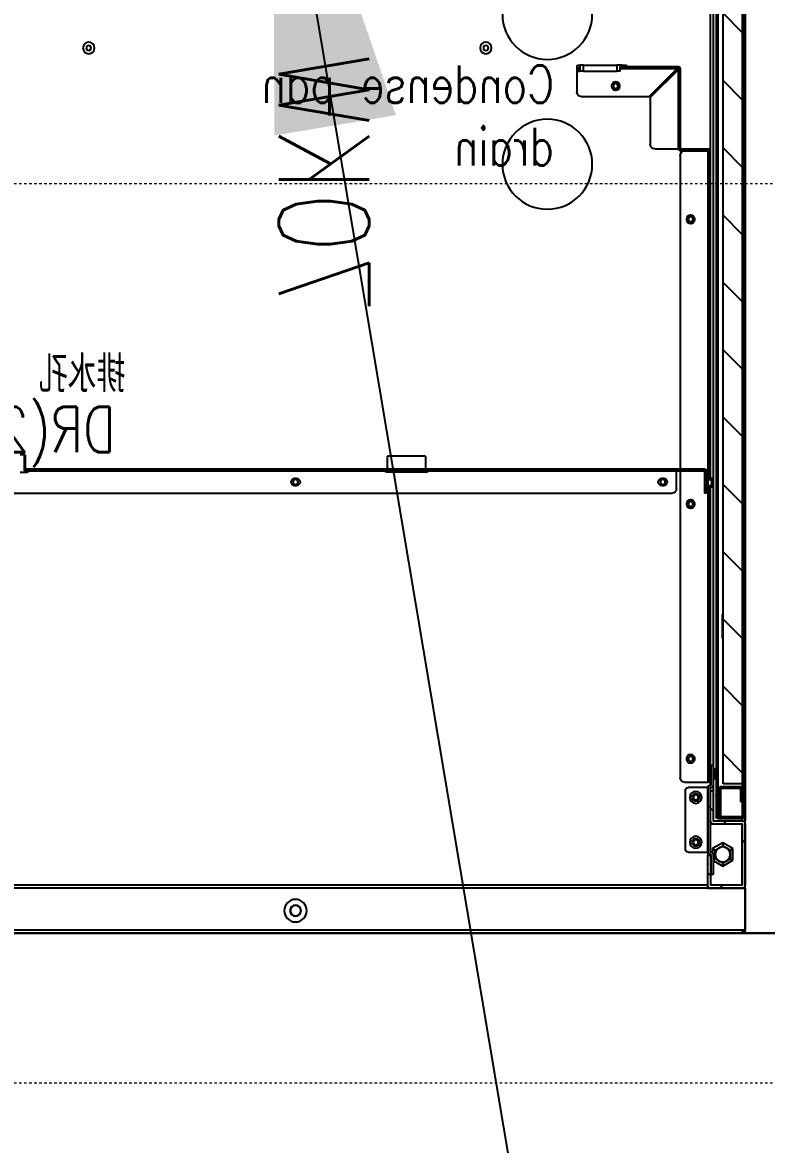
# Model space of a CAD drawing. Extents: x 225000 to 2157367, y 208400 to 840900.
# Drawn here: x 507533 to 508030, y 412861 to 413610 of the extents above; entities that cross this region are included whole.
import ezdxf
from ezdxf.enums import TextEntityAlignment as Align

# ---------------------------------------------------------------- set-up
doc = ezdxf.new("R2010")
doc.units = 0
doc.header["$LTSCALE"] = 10
doc.linetypes.add('Data Center Layout_L20$0$HIDDENK1', pattern=[0.334, 0.167, -0.167])
doc.linetypes.add('XFDC20$0$HIDDEN2', pattern=[0.1875, 0.125, -0.0625])
doc.layers.add('Data Center Layout_L20$0$ARC', color=252, linetype='Continuous', lineweight=0)
for name, color, linetype in [('XFDC20$0$A-C-2800 (PH2)', 195, 'XFDC20$0$HIDDEN2'), ('XFM2P20L-DC$0$M-DUCT-TEXT-Line', 3, 'Continuous'), ('XFM2Q20-DC$0$EQUIP', 22, 'Continuous'), ('XFM2Q20-DC$0$RACK-DC1-600X1200', 6, 'Continuous'), ('XFM2Q20-DC$0$RACK-DC1-洋基', 9, 'Continuous')]:
    doc.layers.add(name, color=color, linetype=linetype)
doc.styles.add('XFM2P20L-DC$0$aa-txt', font='simplex.shx', dxfattribs={"width": 0.8, "bigfont": 'CHINA.shx'})
doc.styles.add('XFM2Q20-DC$0$XOL30-HVAC-EQ-L194205$0$Standard', font='txt.shx', dxfattribs={"width": 0.8, "bigfont": 'chineset.shx'})
doc.dimstyles.new('XFM2P20L-DC$0$adim-100', dxfattribs={"dimscale": 100, "dimtxt": 0.25, "dimasz": 2.5, "dimexe": 0.1, "dimexo": 0.5, "dimgap": 0.15, "dimtad": 0, "dimdec": 4, "dimdsep": 46, "dimtxsty": 'XFM2P20L-DC$0$aa-txt', "dimcen": 2.5, "dimclrd": 256, "dimclre": 256, "dimclrt": 256, "dimadec": 0, "dimazin": 0, "dimtfac": 1, "dimtdec": 4, "dimtmove": 0, "dimatfit": 3, "dimfxl": 1, "dimtolj": 1, "dimtzin": 0, "dimarcsym": 0})
pattern_1 = [(45, (-3953.437, -702.407), (-22.45064, 22.45064), [])]

# ---------------------------------------------------------------- blocks, each defined once
blk = doc.blocks.new('Data Center Layout_L20')
at = {"layer": 'Data Center Layout_L20$0$ARC', "linetype": 'Data Center Layout_L20$0$HIDDENK1'}
for p, q in [((510732.59, 213502.31), (507352.59, 213502.31)), ((510732.59, 212902.31), (507352.59, 212902.31))]:
    blk.add_line(p, q, dxfattribs=at)
blk = doc.blocks.new('XFDC20')
at = {"layer": 'XFDC20$0$A-C-2800 (PH2)', "ltscale": 0.3}
blk.add_line((498925.59, 213002.31), (511825.59, 213002.31), dxfattribs=at)
blk = doc.blocks.new('XFM2Q20-DC$0$RACK-70W-一般型')
at = {"layer": 'XFM2Q20-DC$0$EQUIP'}
h = blk.add_hatch(dxfattribs=at)
h.set_pattern_fill('ANSI31', color=256, scale=10, style=0)
h.set_pattern_definition(pattern_1)
edge = h.paths.add_edge_path(flags=0)
edge.add_line((-280.6, 91.5), (-281.8, 91.5))
edge.add_line((-281.8, 91.5), (-281.8, 77.71))
edge.add_arc((-281.81, 77.71), 0.01, 270, 360, ccw=False)
edge.add_line((-281.81, 77.7), (-298.29, 77.7))
edge.add_arc((-298.29, 77.71), 0.01, 180, 270, ccw=False)
edge.add_line((-298.3, 77.71), (-298.3, 1012.29))
edge.add_arc((-298.29, 1012.29), 0.01, 90, 180, ccw=False)
edge.add_line((-298.29, 1012.3), (-281.81, 1012.3))
edge.add_arc((-281.81, 1012.29), 0.01, 0, 90, ccw=False)
edge.add_line((-281.8, 1012.29), (-281.8, 998.5))
edge.add_line((-281.8, 998.5), (-280.6, 998.5))
edge.add_line((-280.6, 998.5), (-280.6, 1012.29))
edge.add_arc((-281.81, 1012.29), 1.21, 0, 90)
edge.add_line((-281.81, 1013.5), (-298.29, 1013.5))
edge.add_arc((-298.29, 1012.29), 1.21, 90, 180)
edge.add_line((-299.5, 1012.29), (-299.5, 77.71))
edge.add_arc((-298.29, 77.71), 1.21, 180, 270)
edge.add_line((-298.29, 76.5), (-281.81, 76.5))
edge.add_arc((-281.81, 77.71), 1.21, 270, 360)
edge.add_line((-280.6, 77.71), (-280.6, 91.5))
h = blk.add_hatch(dxfattribs=at)
h.set_pattern_fill('ANSI31', color=256, scale=10, style=0)
h.set_pattern_definition(pattern_1)
h.paths.add_polyline_path([(-285.3, 99.7), (-285.3, 990.3), (-298.3, 990.3), (-298.3, 99.7)], flags=0)
h = blk.add_hatch(dxfattribs=at)
h.set_pattern_fill('ANSI31', color=256, scale=10, style=0)
h.set_pattern_definition(pattern_1)
edge = h.paths.add_edge_path(flags=0)
edge.add_line((-278.6, 303.31), (-278.6, 302.08))
edge.add_line((-278.6, 302.08), (-277.61, 302.08))
edge.add_spline(control_points=[(-277.61, 302.08), (-277.54, 302.08), (-277.47, 302.08), (-277.41, 302.09), (-277.17, 302.11), (-276.93, 302.18), (-276.72, 302.28), (-276.56, 302.35), (-276.41, 302.44), (-276.27, 302.55), (-276.09, 302.69), (-275.94, 302.85), (-275.81, 303.03), (-275.67, 303.24), (-275.55, 303.47), (-275.49, 303.72), (-275.43, 303.92), (-275.4, 304.12), (-275.4, 304.33)], knot_values=[0.012492, 0.012492, 0.012492, 0.012492, 0.012694, 0.012694, 0.012694, 0.01341, 0.01341, 0.01341, 0.013935, 0.013935, 0.013935, 0.014597, 0.014597, 0.014597, 0.015361, 0.015361, 0.015361, 0.015982, 0.015982, 0.015982, 0.015982], weights=[1, 1, 1, 1, 1, 1, 1, 1, 1, 1, 1, 1, 1, 1, 1, 1, 1, 1, 1], degree=3, periodic=0)
edge.add_line((-275.4, 304.33), (-275.4, 521.99))
edge.add_arc((-275.39, 521.99), 0.01, 90, 180, ccw=False)
edge.add_line((-275.39, 522), (-256.61, 522))
edge.add_arc((-256.61, 523.21), 1.21, 270, 360)
edge.add_line((-255.4, 523.21), (-255.4, 576.99))
edge.add_arc((-255.39, 576.99), 0.01, 90, 180, ccw=False)
edge.add_line((-255.39, 577), (-216.65, 577))
edge.add_line((-216.65, 577), (-216.65, 578.2))
edge.add_line((-216.65, 578.2), (-255.39, 578.2))
edge.add_arc((-255.39, 576.99), 1.21, 90, 180)
edge.add_line((-256.6, 576.99), (-256.6, 523.21))
edge.add_arc((-256.61, 523.21), 0.01, 270, 360, ccw=False)
edge.add_line((-256.61, 523.2), (-275.39, 523.2))
edge.add_arc((-275.39, 521.99), 1.21, 90, 180)
edge.add_line((-276.6, 521.99), (-276.6, 304.33))
edge.add_spline(control_points=[(-276.6, 304.33), (-276.6, 304.27), (-276.61, 304.21), (-276.62, 304.15), (-276.64, 304.04), (-276.68, 303.92), (-276.73, 303.83), (-276.79, 303.73), (-276.86, 303.63), (-276.95, 303.56), (-277, 303.51), (-277.06, 303.47), (-277.12, 303.44), (-277.21, 303.39), (-277.32, 303.35), (-277.43, 303.33), (-277.49, 303.32), (-277.55, 303.31), (-277.61, 303.31)], knot_values=[0.005521, 0.005521, 0.005521, 0.005521, 0.005706, 0.005706, 0.005706, 0.006052, 0.006052, 0.006052, 0.006399, 0.006399, 0.006399, 0.006604, 0.006604, 0.006604, 0.006941, 0.006941, 0.006941, 0.007122, 0.007122, 0.007122, 0.007122], weights=[1, 1, 1, 1, 1, 1, 1, 1, 1, 1, 1, 1, 1, 1, 1, 1, 1, 1, 1], degree=3, periodic=0)
edge.add_line((-277.61, 303.31), (-278.6, 303.31))
h = blk.add_hatch(dxfattribs=at)
h.set_pattern_fill('ANSI31', color=256, scale=10, style=0)
h.set_pattern_definition(pattern_1)
edge = h.paths.add_edge_path(flags=0)
edge.add_line((-272.89, 308.5), (180.72, 308.5))
edge.add_line((180.72, 308.5), (180.72, 309.7))
edge.add_line((180.72, 309.7), (-272.89, 309.7))
edge.add_arc((-272.89, 308.49), 1.21, 90, 180)
edge.add_line((-274.1, 308.49), (-274.1, 303))
edge.add_line((-274.1, 303), (-272.9, 303))
edge.add_line((-272.9, 303), (-272.9, 308.49))
edge.add_arc((-272.89, 308.49), 0.01, 90, 180, ccw=False)
h = blk.add_hatch(dxfattribs=at)
h.set_pattern_fill('ANSI31', color=256, scale=10, style=0)
h.set_pattern_definition(pattern_1)
edge = h.paths.add_edge_path(flags=0)
edge.add_line((-275.4, 100.71), (-275.4, 296.67))
edge.add_spline(control_points=[(-275.4, 296.67), (-275.4, 296.8), (-275.41, 296.92), (-275.43, 297.05), (-275.46, 297.18), (-275.49, 297.32), (-275.54, 297.45), (-275.63, 297.7), (-275.77, 297.94), (-275.95, 298.15), (-276.12, 298.34), (-276.32, 298.51), (-276.54, 298.63), (-276.76, 298.76), (-277, 298.85), (-277.25, 298.89), (-277.37, 298.91), (-277.49, 298.92), (-277.61, 298.92)], knot_values=[0.013074, 0.013074, 0.013074, 0.013074, 0.01345, 0.01345, 0.01345, 0.013861, 0.013861, 0.013861, 0.014671, 0.014671, 0.014671, 0.015433, 0.015433, 0.015433, 0.01619, 0.01619, 0.01619, 0.016548, 0.016548, 0.016548, 0.016548], weights=[1, 1, 1, 1, 1, 1, 1, 1, 1, 1, 1, 1, 1, 1, 1, 1, 1, 1, 1], degree=3, periodic=0)
edge.add_line((-277.61, 298.92), (-278.6, 298.92))
edge.add_line((-278.6, 298.92), (-278.6, 297.69))
edge.add_line((-278.6, 297.69), (-277.61, 297.69))
edge.add_spline(control_points=[(-277.61, 297.69), (-277.59, 297.69), (-277.57, 297.69), (-277.55, 297.69), (-277.44, 297.68), (-277.32, 297.65), (-277.22, 297.61), (-277.11, 297.57), (-277.02, 297.5), (-276.93, 297.42), (-276.85, 297.35), (-276.77, 297.25), (-276.72, 297.15), (-276.67, 297.05), (-276.63, 296.94), (-276.61, 296.82), (-276.6, 296.77), (-276.6, 296.72), (-276.6, 296.67)], knot_values=[0.004605, 0.004605, 0.004605, 0.004605, 0.004665, 0.004665, 0.004665, 0.005007, 0.005007, 0.005007, 0.005354, 0.005354, 0.005354, 0.005702, 0.005702, 0.005702, 0.006049, 0.006049, 0.006049, 0.006206, 0.006206, 0.006206, 0.006206], weights=[1, 1, 1, 1, 1, 1, 1, 1, 1, 1, 1, 1, 1, 1, 1, 1, 1, 1, 1], degree=3, periodic=0)
edge.add_line((-276.6, 296.67), (-276.6, 100.71))
edge.add_line((-276.6, 100.71), (-275.4, 100.71))
h = blk.add_hatch(dxfattribs=at)
h.set_pattern_fill('ANSI31', color=256, scale=10, style=0)
h.set_pattern_definition(pattern_1)
edge = h.paths.add_edge_path(flags=0)
edge.add_arc((-276.99, 98.71), 1.61, 180, 270)
edge.add_line((-276.99, 97.1), (-276.61, 97.1))
edge.add_arc((-276.61, 97.09), 0.01, 0, 90, ccw=False)
edge.add_line((-276.6, 97.09), (-276.6, 54.11))
edge.add_arc((-276.61, 54.11), 0.01, 270, 360, ccw=False)
edge.add_line((-276.61, 54.1), (-276.99, 54.1))
edge.add_arc((-276.99, 52.49), 1.61, 90, 180)
edge.add_line((-278.6, 52.49), (-278.6, 39.1))
edge.add_line((-278.6, 39.1), (-277, 39.1))
edge.add_line((-277, 39.1), (-277, 52.49))
edge.add_arc((-276.99, 52.49), 0.01, 90, 180, ccw=False)
edge.add_line((-276.99, 52.5), (-276.61, 52.5))
edge.add_arc((-276.61, 54.11), 1.61, 270, 360)
edge.add_line((-275, 54.11), (-275, 97.09))
edge.add_arc((-276.61, 97.09), 1.61, 0, 90)
edge.add_line((-276.61, 98.7), (-276.99, 98.7))
edge.add_arc((-276.99, 98.71), 0.01, 180, 270, ccw=False)
edge.add_line((-277, 98.71), (-277, 112.1))
edge.add_line((-277, 112.1), (-278.6, 112.1))
edge.add_line((-278.6, 112.1), (-278.6, 98.71))
h = blk.add_hatch(dxfattribs=at)
h.set_pattern_fill('ANSI31', color=256, scale=10, style=0)
h.set_pattern_definition(pattern_1)
edge = h.paths.add_edge_path(flags=0)
edge.add_line((-298.3, 96.49), (-298.3, 87.7))
edge.add_line((-298.3, 87.7), (-297.1, 87.7))
edge.add_line((-297.1, 87.7), (-297.1, 96.49))
edge.add_arc((-297.09, 96.49), 0.01, 90, 180, ccw=False)
edge.add_line((-297.09, 96.5), (-283.61, 96.5))
edge.add_arc((-283.61, 96.49), 0.01, 0, 90, ccw=False)
edge.add_line((-283.6, 96.49), (-283.6, 77.7))
edge.add_line((-283.6, 77.7), (-282.4, 77.7))
edge.add_line((-282.4, 77.7), (-282.4, 96.49))
edge.add_arc((-283.61, 96.49), 1.21, 0, 90)
edge.add_line((-283.61, 97.7), (-297.09, 97.7))
edge.add_arc((-297.09, 96.49), 1.21, 90, 180)
h = blk.add_hatch(dxfattribs=at)
h.set_pattern_fill('ANSI31', color=256, scale=10, style=0)
h.set_pattern_definition(pattern_1)
edge = h.paths.add_edge_path(flags=0)
edge.add_line((-298, 32.01), (-298, 72.99))
edge.add_arc((-297.99, 72.99), 0.01, 90, 180, ccw=False)
edge.add_line((-297.99, 73), (-278.61, 73))
edge.add_arc((-278.61, 75.01), 2.01, 270, 360)
edge.add_line((-276.6, 75.01), (-276.6, 95))
edge.add_line((-276.6, 95), (-278.6, 95))
edge.add_line((-278.6, 95), (-278.6, 75.01))
edge.add_arc((-278.61, 75.01), 0.01, 270, 360, ccw=False)
edge.add_line((-278.61, 75), (-297.99, 75))
edge.add_arc((-297.99, 72.99), 2.01, 90, 180)
edge.add_line((-300, 72.99), (-300, 32.01))
edge.add_arc((-297.99, 32.01), 2.01, 180, 270)
edge.add_line((-297.99, 30), (-277.01, 30))
edge.add_arc((-277.01, 32.01), 2.01, 270, 360)
edge.add_line((-275, 32.01), (-275, 45.65))
edge.add_spline(control_points=[(-275, 45.65), (-275.01, 45.73), (-275.01, 45.81), (-275.01, 45.89), (-275.02, 46.11), (-275.02, 46.33), (-275, 46.55)], knot_values=[0.006519, 0.006519, 0.006519, 0.006519, 0.006757, 0.006757, 0.006757, 0.007417, 0.007417, 0.007417, 0.007417], weights=[1, 1, 1, 1, 1, 1, 1], degree=3, periodic=0)
edge.add_line((-275, 46.55), (-275, 52))
edge.add_line((-275, 52), (-277, 52))
edge.add_line((-277, 52), (-277, 32.01))
edge.add_arc((-277.01, 32.01), 0.01, 270, 360, ccw=False)
edge.add_line((-277.01, 32), (-297.99, 32))
edge.add_arc((-297.99, 32.01), 0.01, 180, 270, ccw=False)
for p, q in [((-300, 1015), (-300, 75)), ((-299.5, 77.71), (-299.5, 1012.29)), ((-298.3, 77.71), (-298.3, 1012.29)), ((-281.81, 1012.2), (-281.81, 77.8)), ((-278.61, 1015), (-278.61, 109.85)), ((-281.8, 997.79), (-281.8, 92.21)), ((-280.6, 997.79), (-280.6, 92.21)), ((-298.3, 990.3), (-298.3, 99.7)), ((-285.3, 99.7), (-285.3, 990.3)), ((-278.6, 995), (-278.6, 303.31)), ((-276.59, 947.63), (-276.59, 522.15)), ((-256.6, 576.99), (-256.6, 523.21)), ((-255.4, 576.99), (-255.4, 523.21)), ((-255.39, 576.28), (-255.4, 576.63)), ((-216.65, 578.2), (-255.39, 578.2)), ((-216.65, 577), (-255.39, 577)), ((-255.04, 577), (-254.68, 576.99)), ((-254.68, 576.99), (-235.89, 558.2)), ((-254.68, 576.99), (-216.65, 576.99)), ((-220.7, 579.2), (-220.7, 578.2)), ((-220.64, 579.2), (-220.7, 579.2)), ((-220.64, 578.2), (-220.64, 579.2)), ((-218.01, 579.2), (-220.64, 579.2)), ((-218.01, 578.2), (-218.01, 579.2)), ((-218.01, 579.2), (-214.45, 579.2)), ((-218.01, 578.2), (-216.65, 578.2)), ((-216.65, 575.2), (-216.65, 578.2)), ((-216.65, 578.2), (-216.65, 577)), ((-214.45, 579.2), (-214.45, 575.2)), ((-192.05, 579.2), (-214.45, 579.2)), ((-192.05, 579.2), (-189.76, 579.2)), ((-192.05, 575.2), (-192.05, 579.2)), ((-189.76, 579.2), (-189.76, 575.2)), ((-188.1, 579.2), (-189.76, 579.2)), ((-187.65, 577), (-188.58, 577)), ((-188.58, 576.99), (-187.65, 576.99)), ((-188.56, 576.66), (-187.85, 576.66)), ((-188.55, 578.2), (-187.65, 578.2)), ((-187.85, 576.2), (-187.85, 576.66)), ((-187.65, 578.2), (-187.65, 577)), ((-187.65, 576.99), (-187.65, 577)), ((-187.65, 576.99), (-187.65, 561.2)), ((-255.39, 523.3), (-255.39, 576.28)), ((-236.6, 557.49), (-255.39, 576.28)), ((-216.65, 575.2), (-214.45, 575.2)), ((-192.05, 575.2), (-214.45, 575.2)), ((-192.05, 575.2), (-189.76, 575.2)), ((-188.1, 575.2), (-189.76, 575.2)), ((-216.1, 565.7), (-216.1, 564.7)), ((-211.1, 564.7), (-211.1, 565.7)), ((-236.6, 557.49), (-236.6, 526.3)), ((-190.65, 558.2), (-235.89, 558.2)), ((-276.6, 521.99), (-276.6, 304.33)), ((-275.4, 521.99), (-275.4, 304.33)), ((-275.39, 521.9), (-275.4, 521.9)), ((-256.61, 523.2), (-275.39, 523.2)), ((-256.61, 522), (-275.39, 522)), ((-275.39, 100.71), (-275.39, 521.9)), ((-275.39, 521.9), (-259.6, 521.9)), ((-256.6, 518.9), (-256.6, 309.7)), ((-255.4, 523.3), (-255.39, 523.3)), ((-239.6, 523.3), (-255.39, 523.3)), ((-266.1, 476.8), (-266.1, 475.8)), ((-261.1, 475.8), (-261.1, 476.8)), ((-86.8, 318.3), (-86.8, 309.7)), ((-86.8, 318.3), (-62.37, 318.3)), ((-62.37, 318.3), (-61.4, 318.3)), ((-61.4, 309.7), (-61.4, 318.3)), ((180.4, 319.2), (180.4, 309.7)), ((180.4, 319.2), (180.77, 319.2)), ((180.77, 308.5), (180.77, 319.2)), ((180.77, 319.2), (183.61, 319.2)), ((-274.1, 308.49), (-274.1, 303)), ((-272.9, 308.49), (-272.9, 303)), ((180.72, 309.7), (-272.89, 309.7)), ((180.72, 308.5), (-272.89, 308.5)), ((-256.6, 308.5), (-256.6, 103.71)), ((-254.2, 308.5), (-254.2, 308.49)), ((-254.2, 296.5), (-254.2, 308.49)), ((-254.2, 308.49), (-88, 308.49)), ((-88, 308.5), (-88, 307.5)), ((-88, 307.5), (-61.26, 307.5)), ((-61.26, 307.5), (-60.2, 307.5)), ((-60.2, 307.5), (-60.2, 308.5)), ((-60.2, 308.49), (178.4, 308.49)), ((178.4, 308.5), (178.4, 307.5)), ((178.4, 307.5), (178.73, 307.5)), ((178.73, 308.5), (180.77, 308.5)), ((178.73, 307.5), (178.73, 308.5)), ((183.61, 307.5), (178.73, 307.5)), ((180.72, 309.7), (180.72, 308.5)), ((-278.6, 303.31), (-277.61, 303.31)), ((-278.6, 302.08), (-278.6, 303.31)), ((-278.6, 302.08), (-277.61, 302.08)), ((-278.6, 298.92), (-278.6, 302.08)), ((-277.61, 302.08), (-277.61, 298.92)), ((-275.4, 296.67), (-275.4, 304.33)), ((-272.9, 303), (-274.1, 303)), ((-274.1, 303), (-274.1, 298)), ((-272.9, 303), (-272.9, 298)), ((-244.5, 303.5), (-245.5, 303.5)), ((0.5, 303.5), (-0.5, 303.5)), ((-278.6, 297.69), (-278.6, 298.92)), ((-277.61, 298.92), (-278.6, 298.92)), ((-277.61, 297.69), (-278.6, 297.69)), ((-278.6, 297.69), (-278.6, 112.1)), ((-276.6, 296.67), (-276.6, 100.71)), ((-275.4, 296.67), (-275.4, 100.71)), ((-274.1, 298), (-272.9, 298)), ((-274.1, 298), (-274.1, 293.5)), ((-274.1, 293.5), (-272.9, 293.5)), ((-272.9, 298), (-272.9, 293.5)), ((251.2, 293.5), (-251.2, 293.5)), ((-245.5, 298.5), (-244.5, 298.5)), ((-0.5, 298.5), (0.5, 298.5)), ((-266.1, 286.8), (-266.1, 285.8)), ((-261.1, 285.8), (-261.1, 286.8)), ((-285.3, 212.5), (-284.6, 212.5)), ((-284.6, 212.5), (-284.6, 196.5)), ((-284.6, 196.5), (-285.3, 196.5)), ((-266.1, 116.8), (-266.1, 115.8)), ((-261.1, 115.8), (-261.1, 116.8)), ((-279.21, 109.35), (-280.2, 109.35)), ((-280.2, 109.35), (-280.2, 102.85)), ((-279.21, 102.85), (-279.21, 109.35)), ((-278.6, 112.1), (-278.6, 98.71)), ((-277, 112.1), (-278.6, 112.1)), ((-277, 112.1), (-277, 98.71)), ((-298.3, 99.7), (-285.3, 99.7)), ((-298.29, 96.65), (-298.29, 99.7)), ((-297.09, 97.7), (-283.61, 97.7)), ((-280.2, 102.85), (-279.21, 102.85)), ((-278.61, 102.35), (-278.61, 75)), ((-278.6, 98.71), (-278.6, 95)), ((-276.99, 98.7), (-276.61, 98.7)), ((-276.6, 100.71), (-275.4, 100.71)), ((-276.59, 100.71), (-276.59, 98.7)), ((-275.4, 100.71), (-275.39, 100.71)), ((-259.6, 100.71), (-275.39, 100.71)), ((-298.3, 87.7), (-298.3, 96.49)), ((-297.1, 87.7), (-297.1, 96.49)), ((-297.09, 96.5), (-283.61, 96.5)), ((-283.6, 96.49), (-283.6, 77.7)), ((-282.4, 96.49), (-282.4, 77.7)), ((-280.6, 92.21), (-281.8, 92.21)), ((-281.8, 91.5), (-281.8, 92.21)), ((-281.8, 91.5), (-281.8, 77.71)), ((-281.8, 91.5), (-280.6, 91.5)), ((-280.6, 91.5), (-280.6, 92.21)), ((-280.6, 91.5), (-280.6, 77.71)), ((-278.6, 95), (-278.6, 75.01)), ((-276.6, 95), (-278.6, 95)), ((-276.99, 97.1), (-276.61, 97.1)), ((-276.6, 97.09), (-276.6, 54.11)), ((-276.6, 95), (-276.6, 75.01)), ((-275, 97.09), (-275, 54.11)), ((-274.99, 97.09), (-275, 97.09)), ((-274.99, 54.11), (-274.99, 97.09)), ((-274.99, 97.09), (-262, 97.09)), ((-260, 95.09), (-260, 56.11)), ((-298.3, 87.7), (-297.1, 87.7)), ((-298.29, 77.8), (-298.29, 87.7)), ((-297.99, 75), (-300, 75)), ((-298.3, 77.8), (-298.29, 77.8)), ((-283.6, 77.8), (-298.29, 77.8)), ((-281.81, 77.7), (-298.29, 77.7)), ((-281.81, 76.5), (-298.29, 76.5)), ((-297.99, 77.8), (-297.99, 77.7)), ((-297.99, 76.5), (-297.99, 75)), ((-278.61, 75), (-297.99, 75)), ((-283.6, 77.7), (-282.4, 77.7)), ((-281.81, 77.8), (-282.4, 77.8)), ((-281.81, 77.8), (-281.8, 78.15)), ((-300, 72.99), (-300, 32.01)), ((-298, 72.99), (-298, 32.01)), ((-297.99, 72.89), (-298, 72.89)), ((-278.61, 73), (-297.99, 73)), ((-297.99, 32.11), (-297.99, 72.89)), ((-277, 72.89), (-297.99, 72.89)), ((-278.61, 73), (-276.6, 73)), ((-291.75, 56.4), (-285, 60.29)), ((-285, 60.29), (-278.25, 56.4)), ((-285, 60.29), (-285, 58.29)), ((-290.02, 55.4), (-291.75, 56.4)), ((-291.75, 48.6), (-291.75, 56.4)), ((-285, 58.29), (-290.02, 55.4)), ((-290.02, 55.4), (-290.02, 49.6)), ((-279.98, 55.4), (-285, 58.29)), ((-278.25, 56.4), (-279.98, 55.4)), ((-279.98, 49.6), (-279.98, 55.4)), ((-278.6, 52.49), (-278.6, 39.1)), ((-278.25, 56.4), (-278.25, 53.49)), ((-277, 52.49), (-277, 39.1)), ((-276.61, 54.1), (-276.99, 54.1)), ((-276.61, 52.5), (-276.99, 52.5)), ((-275, 54.11), (-274.99, 54.11)), ((-275, 54.11), (-275, 52)), ((-262, 54.11), (-274.99, 54.11)), ((-290.02, 49.6), (-291.75, 48.6)), ((-285, 44.71), (-291.75, 48.6)), ((-290.02, 49.6), (-285, 46.71)), ((-285, 46.71), (-279.98, 49.6)), ((-278.6, 48.4), (-285, 44.71)), ((-285, 46.71), (-285, 44.71)), ((-278.6, 48.8), (-279.98, 49.6)), ((-277, 32.01), (-277, 52)), ((-275, 52), (-277, 52)), ((-275, 46.55), (-275, 52)), ((-275, 46.55), (-275, 45.65)), ((-275, 32.01), (-275, 45.65)), ((-278.6, 39.1), (-277, 39.1)), ((-300, 29.99), (-300, 2.1)), ((-275, 29.99), (-300, 29.99)), ((-298, 32.11), (-297.99, 32.11)), ((-297.99, 32.11), (-277, 32.11)), ((-297.99, 32), (-277.01, 32)), ((-297.99, 30), (-277.01, 30)), ((-275, 32.01), (275, 32.01)), ((-275, 30), (-275, 32.01)), ((-275, 30), (275, 30)), ((-275, 30), (-275, 29.99)), ((-275, 29.99), (275, 29.99)), ((-297.9, 2.1), (-300, 2.1)), ((-300, 2.01), (-300, 2.1)), ((-298, 2.01), (-300, 2.01)), ((-298, 2.01), (-298, 2.1)), ((-297.99, 2), (-297.99, 0)), ((-297.9, 2), (-297.99, 2)), ((-297.9, 0), (-297.99, 0)), ((-297.9, 2.1), (-297.9, 2.01)), ((-297.9, 2.01), (297.9, 2.01)), ((-297.9, 2.01), (-297.9, 0)), ((-297.9, 0), (297.9, 0))]:
    blk.add_line(p, q, dxfattribs=at)
at = {"layer": 'XFM2Q20-DC$0$EQUIP', "flags": 128}
blk.add_lwpolyline([(-276.6, 72.85), (-276.61, 72.85), (-277, 72.89)], dxfattribs=at)
at = {"layer": 'XFM2Q20-DC$0$EQUIP'}
for centre, radius in [((-168, 613), 30), ((-127, 590.6), 3.85), ((-127, 590.6), 1.65), ((138, 590.6), 3.85), ((138, 590.6), 1.65), ((-213.6, 565.2), 1.65), ((-168, 513), 30), ((-263.6, 476.3), 1.65), ((-245, 301), 1.65), ((0, 301), 1.65), ((-263.6, 286.3), 1.65), ((-263.6, 116.3), 1.65), ((-267, 90.6), 4), ((-267, 90.6), 2.5), ((-267, 90.6), 1.65), ((-267, 60.6), 4), ((-267, 60.6), 2.5), ((-267, 60.6), 1.65), ((-285, 52.5), 5), ((0, 15), 7.5), ((0, 15), 3.7), ((0, 15), 3.5)]:
    blk.add_circle(centre, radius, dxfattribs=at)
for centre, radius, start, end in [((-255.39, 576.99), 1.21, 90, 180), ((-255.39, 576.99), 0.01, 90, 180), ((-213.6, 565.7), 2.5, 0, 180), ((-213.6, 564.7), 2.5, 180, 0), ((-190.65, 561.2), 3, 270, 0), ((-239.6, 526.3), 3, 270, 0), ((-275.39, 521.99), 1.21, 90, 180), ((-275.39, 521.99), 0.01, 90, 180), ((-259.6, 518.9), 3, 0, 90), ((-256.61, 523.21), 0.01, 270, 0), ((-256.61, 523.21), 1.21, 270, 0), ((-263.6, 476.8), 2.5, 0, 180), ((-263.6, 475.8), 2.5, 180, 0), ((-272.89, 308.49), 1.21, 90, 180), ((-272.89, 308.49), 0.01, 90, 180), ((-245.5, 301), 2.5, 90, 270), ((-244.5, 301), 2.5, 270, 90), ((-0.5, 301), 2.5, 90, 270), ((0.5, 301), 2.5, 270, 90), ((-251.2, 296.5), 3, 180, 270), ((-263.6, 286.8), 2.5, 0, 180), ((-263.6, 285.8), 2.5, 180, 0), ((-263.6, 116.8), 2.5, 0, 180), ((-263.6, 115.8), 2.5, 180, 0), ((-279.21, 109.96), 0.61, 270, 0), ((-297.09, 96.49), 1.21, 90, 180), ((-283.61, 96.49), 1.21, 0, 90), ((-279.21, 102.24), 0.61, 0, 90), ((-276.99, 98.71), 1.61, 180, 270), ((-276.99, 98.71), 0.01, 180, 270), ((-276.61, 97.09), 1.61, 0, 90), ((-259.6, 103.71), 3, 270, 0), ((-297.09, 96.49), 0.01, 90, 180), ((-283.61, 96.49), 0.01, 0, 90), ((-276.61, 97.09), 0.01, 0, 90), ((-262, 95.09), 2, 0, 90), ((-297.99, 72.99), 2.01, 90, 180), ((-298.29, 77.71), 1.21, 180, 270), ((-298.29, 77.71), 0.01, 180, 270), ((-281.81, 77.71), 1.21, 270, 0), ((-281.81, 77.71), 0.01, 270, 0), ((-278.61, 75.01), 0.01, 270, 0), ((-278.61, 75.01), 2.01, 270, 0), ((-297.99, 72.99), 0.01, 90, 180), ((-276.99, 52.49), 1.61, 90, 180), ((-276.99, 52.49), 0.01, 90, 180), ((-276.61, 54.11), 1.61, 270, 0), ((-276.61, 54.11), 0.01, 270, 0), ((-262, 56.11), 2, 270, 0), ((-297.99, 32.01), 2.01, 180, 270), ((-297.99, 32.01), 0.01, 180, 270), ((-277.01, 32.01), 0.01, 270, 0), ((-277.01, 32.01), 2.01, 270, 0), ((-297.99, 2.01), 2.01, 180, 270), ((-297.99, 2.01), 0.01, 180, 270)]:
    blk.add_arc(centre, radius, start, end, dxfattribs=at)
for centre, major_axis, start_param, end_param in [((-188.2, 577.2), (0, 1.5), 1.203588, 4.345181), ((-188.2, 577.2), (0, 1.5), 5.442117, 7.124254), ((-188.1, 578.2), (0, 1), 4.712389, 6.283185), ((-188.1, 576.2), (0, 1), 3.141593, 4.712389)]:
    blk.add_ellipse(centre, major_axis=major_axis, ratio=0.253012, start_param=start_param, end_param=end_param, dxfattribs=at)
for points, knots in [([(-277.61, 303.31), (-277.55, 303.31), (-277.38, 303.32), (-277.15, 303.41), (-276.91, 303.58), (-276.72, 303.82), (-276.61, 304.09), (-276.6, 304.27), (-276.6, 304.33)], [0, 0, 0, 0, 0.112748, 0.323313, 0.45225, 0.668475, 0.88465, 1, 1, 1, 1]), ([(-277.61, 302.08), (-277.54, 302.08), (-277.24, 302.09), (-276.76, 302.22), (-276.22, 302.56), (-275.77, 303.04), (-275.45, 303.66), (-275.42, 304.12), (-275.4, 304.33)], [0, 0, 0, 0, 0.058234, 0.262986, 0.414184, 0.603989, 0.822465, 1, 1, 1, 1]), ([(-275.4, 296.67), (-275.41, 296.8), (-275.42, 297.06), (-275.56, 297.58), (-275.9, 298.17), (-276.51, 298.67), (-277.12, 298.89), (-277.49, 298.91), (-277.61, 298.92)], [0, 0, 0, 0, 0.108564, 0.227871, 0.46034, 0.679264, 0.896707, 1, 1, 1, 1]), ([(-276.6, 296.67), (-276.6, 296.72), (-276.61, 296.89), (-276.7, 297.16), (-276.92, 297.44), (-277.21, 297.63), (-277.46, 297.69), (-277.59, 297.69), (-277.61, 297.69)], [0, 0, 0, 0, 0.097887, 0.314819, 0.532038, 0.748239, 0.962044, 1, 1, 1, 1]), ([(-275, 45.65), (-275.01, 45.73), (-275.03, 46.03), (-275.01, 46.33), (-275, 46.55)], [0, 0, 0, 0, 0.2650125, 1, 1, 1, 1])]:
    blk.add_open_spline(points, degree=3, knots=knots, dxfattribs=at)
at = {"color": 53, "style": 'XFM2Q20-DC$0$XOL30-HVAC-EQ-L194205$0$Standard', "width": 0.8}
blk.add_text('70KW', height=60.173, rotation=90, dxfattribs=at).set_placement((11.06, 412.13))
blk.add_text('DR(20A)', height=30.086, dxfattribs=at).set_placement((186.06, 336.06), align=Align.MIDDLE_CENTER)
at = {"layer": 'XFM2Q20-DC$0$EQUIP', "attachment_point": 1, "style": 'XFM2Q20-DC$0$XOL30-HVAC-EQ-L194205$0$Standard'}
for s, insert, char_height, width in [('{Condense pan drain}', (-172.49, 578.93), 25, 233.6438), ('{\\H9.6x;排水孔}', (113.56, 385.01), 2.5, 207.9912)]:
    blk.add_mtext(s, dxfattribs=dict(at, insert=insert, char_height=char_height, width=width))
blk = doc.blocks.new('XFM2Q20-DC')
at = {"layer": 'XFM2Q20-DC$0$RACK-DC1-600X1200'}
blk.add_lwpolyline([(508625.59, 213002.31), (508015.59, 213002.31), (508015.59, 214202.31), (508625.59, 214202.31)], close=True, dxfattribs=at)
at = {"layer": 'XFM2Q20-DC$0$RACK-DC1-洋基', "xscale": -1}
blk.add_blockref('XFM2Q20-DC$0$RACK-70W-一般型', (507715.59, 213002.31, 0), dxfattribs=at)
blk = doc.blocks.new('XFM2P20L-DC')
at = {"layer": 'XFM2P20L-DC$0$M-DUCT-TEXT-Line'}
blk.add_leader([(507700.59, 213787.81), (508035.57, 211793.51), (508582.36, 211793.51)], dimstyle='XFM2P20L-DC$0$adim-100', dxfattribs=at)

msp = doc.modelspace()

# ---------------------------------------------------------------- block references
for name in ['XFM2P20L-DC', 'Data Center Layout_L20', 'XFDC20', 'XFM2Q20-DC']:
    msp.add_blockref(name, (0, 200000))

doc.saveas('drawing.dxf')
